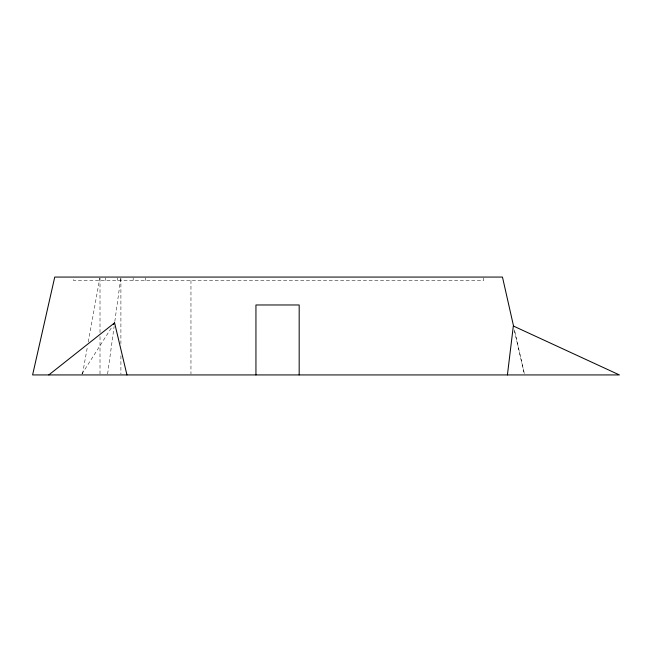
<?xml version="1.0" encoding="UTF-8"?>
<svg xmlns="http://www.w3.org/2000/svg" width="652" height="652" viewBox="0 0 652 652"><rect width="100%" height="100%" fill="white"/><g stroke="black" fill="none" stroke-linecap="round" stroke-linejoin="round"><path stroke-width="0.49" stroke-dasharray="3.26 2.44" d="M107.621 373.922L114.124 326.505M114.817 321.46L120.767 278.078M82.519 373.938L87.572 345.976M88.289 341.982L99.821 278.062M81.875 374.077L111.313 327.989M514.232 329.912L524.379 373.955L514.314 329.464M483.768 277.907L483.768 280.417L73.431 280.417L73.431 277.907M190.963 280.417L190.963 373.914M145.616 277.907L145.616 280.417M133.163 277.907L133.163 280.417M120.905 278.078L120.905 343.653M120.905 355.764L120.905 373.922M117.441 277.907L117.441 280.417M105.282 277.907L105.282 280.417M100.009 278.078L100.009 332.561M100.009 336.595L100.009 373.922"/><path stroke-width="0.98" d="M507.419 374.933L513.328 326L619.4 374.933L32.6 374.933L54.744 277.067L502.464 277.067L513.646 326.497M113.497 324.574L114.581 322.862L126.961 374.933M48.81 374.933L114.581 322.862M299.178 374.933L299.178 304.973L255.943 304.973L255.943 374.933"/></g></svg>
